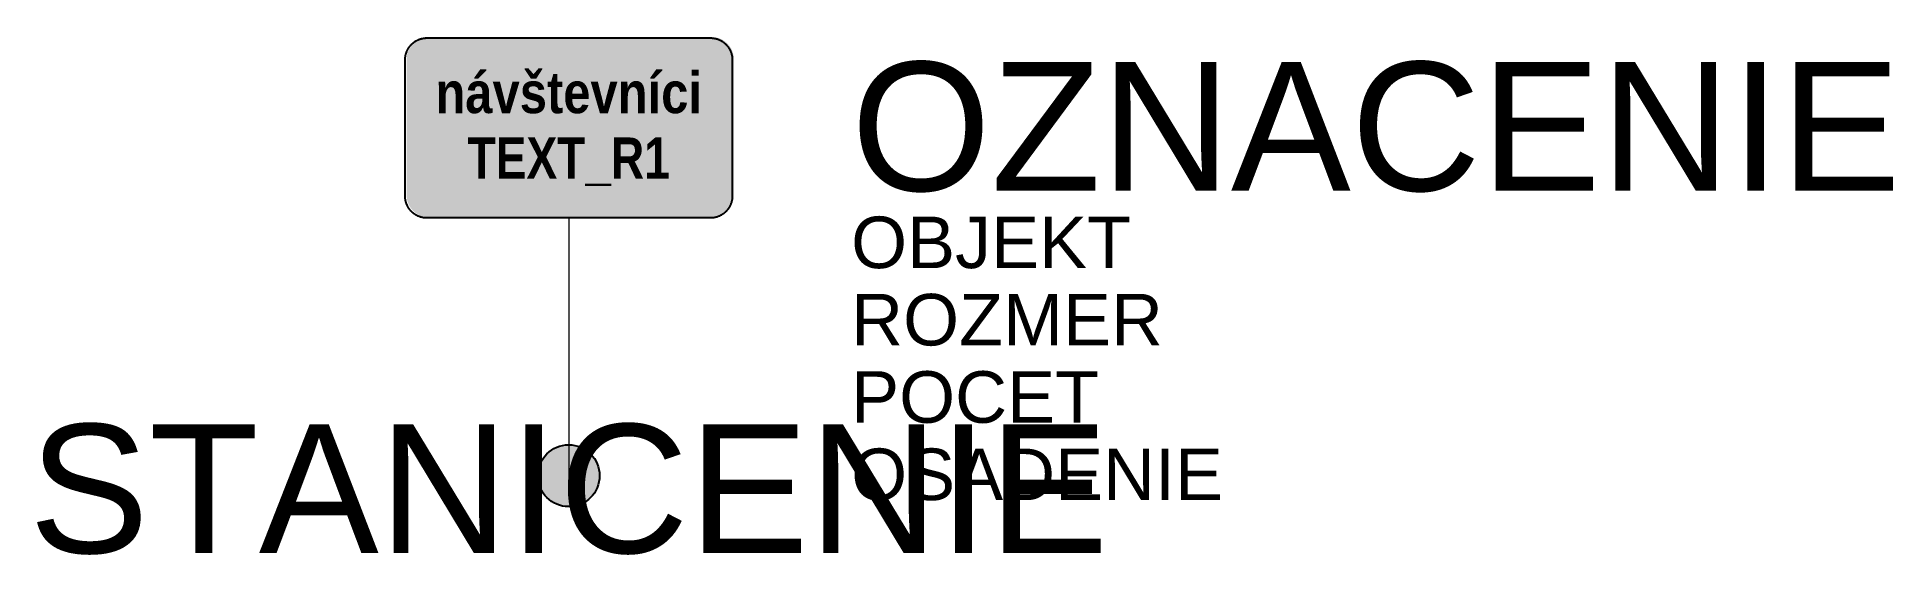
# Model space of a CAD drawing. Header units: metres. Extents: x -10.3 to 25.7, y -1.5 to 8.5.
import ezdxf
from ezdxf.enums import TextEntityAlignment as Align

# ---------------------------------------------------------------- set-up
doc = ezdxf.new("R2010")
doc.units = ezdxf.units.M
doc.layers.get('Defpoints').update_dxf_attribs({"color": 140, "lineweight": 5})
doc.styles.add('DZ', font='arialbd.ttf')
doc.styles.get("Standard").update_dxf_attribs({"font": 'arial.ttf'})

msp = doc.modelspace()

# ---------------------------------------------------------------- hatches: boundary and pattern name
at = {"true_color": 0xf1efea}
msp.add_hatch(color=7, dxfattribs=at).paths.add_polyline_path([(-2.722, 5.016), (-2.727, 5.016), (-2.732, 5.016), (-2.737, 5.016), (-2.743, 5.016), (-2.748, 5.017), (-2.753, 5.017), (-2.758, 5.017), (-2.763, 5.018), (-2.769, 5.018), (-2.774, 5.019), (-2.779, 5.02), (-2.784, 5.02), (-2.789, 5.021), (-2.794, 5.022), (-2.799, 5.023), (-2.805, 5.024), (-2.81, 5.025), (-2.815, 5.026), (-2.82, 5.027), (-2.825, 5.029), (-2.83, 5.03), (-2.835, 5.031), (-2.84, 5.033), (-2.845, 5.034), (-2.85, 5.036), (-2.855, 5.037), (-2.859, 5.039), (-2.864, 5.041), (-2.869, 5.042), (-2.874, 5.044), (-2.879, 5.046), (-2.884, 5.048), (-2.888, 5.05), (-2.893, 5.052), (-2.898, 5.054), (-2.902, 5.056), (-2.907, 5.059), (-2.912, 5.061), (-2.916, 5.063), (-2.921, 5.066), (-2.925, 5.068), (-2.93, 5.071), (-2.934, 5.073), (-2.939, 5.076), (-2.943, 5.079), (-2.948, 5.081), (-2.952, 5.084), (-2.956, 5.087), (-2.961, 5.09), (-2.965, 5.093), (-2.969, 5.096), (-2.973, 5.099), (-2.978, 5.102), (-2.982, 5.105), (-2.986, 5.108), (-2.99, 5.112), (-2.994, 5.115), (-2.998, 5.118), (-3.002, 5.122), (-3.006, 5.125), (-3.01, 5.129), (-3.013, 5.132), (-3.017, 5.136), (-3.021, 5.14), (-3.025, 5.144), (-3.028, 5.147), (-3.032, 5.151), (-3.035, 5.155), (-3.039, 5.159), (-3.042, 5.163), (-3.046, 5.167), (-3.049, 5.171), (-3.052, 5.175), (-3.056, 5.179), (-3.059, 5.183), (-3.062, 5.187), (-3.065, 5.191), (-3.068, 5.196), (-3.071, 5.2), (-3.074, 5.204), (-3.077, 5.209), (-3.079, 5.213), (-3.082, 5.217), (-3.085, 5.222), (-3.087, 5.226), (-3.09, 5.231), (-3.093, 5.235), (-3.095, 5.24), (-3.097, 5.244), (-3.1, 5.249), (-3.102, 5.254), (-3.104, 5.258), (-3.107, 5.263), (-3.109, 5.268), (-3.111, 5.272), (-3.113, 5.277), (-3.115, 5.282), (-3.116, 5.287), (-3.118, 5.292), (-3.12, 5.296), (-3.122, 5.301), (-3.124, 5.306), (-3.125, 5.311), (-3.127, 5.316), (-3.128, 5.321), (-3.13, 5.326), (-3.131, 5.331), (-3.132, 5.336), (-3.133, 5.341), (-3.135, 5.346), (-3.136, 5.351), (-3.137, 5.356), (-3.138, 5.361), (-3.139, 5.366), (-3.14, 5.371), (-3.14, 5.377), (-3.141, 5.382), (-3.142, 5.387), (-3.142, 5.392), (-3.143, 5.397), (-3.143, 5.402), (-3.144, 5.408), (-3.144, 5.413), (-3.144, 5.418), (-3.145, 5.423), (-3.145, 5.429), (-3.145, 5.434), (-3.145, 5.439), (-3.145, 8.085), (-3.145, 8.09), (-3.145, 8.095), (-3.145, 8.101), (-3.144, 8.106), (-3.144, 8.111), (-3.144, 8.116), (-3.143, 8.122), (-3.143, 8.127), (-3.142, 8.132), (-3.142, 8.137), (-3.141, 8.142), (-3.14, 8.148), (-3.14, 8.153), (-3.139, 8.158), (-3.138, 8.163), (-3.137, 8.168), (-3.136, 8.173), (-3.135, 8.178), (-3.133, 8.183), (-3.132, 8.188), (-3.131, 8.193), (-3.13, 8.198), (-3.128, 8.203), (-3.127, 8.208), (-3.125, 8.213), (-3.124, 8.218), (-3.122, 8.223), (-3.12, 8.228), (-3.118, 8.233), (-3.116, 8.237), (-3.115, 8.242), (-3.113, 8.247), (-3.111, 8.252), (-3.109, 8.256), (-3.107, 8.261), (-3.104, 8.266), (-3.102, 8.27), (-3.1, 8.275), (-3.097, 8.28), (-3.095, 8.284), (-3.093, 8.289), (-3.09, 8.293), (-3.087, 8.298), (-3.085, 8.302), (-3.082, 8.307), (-3.079, 8.311), (-3.077, 8.315), (-3.074, 8.32), (-3.071, 8.324), (-3.068, 8.328), (-3.065, 8.333), (-3.062, 8.337), (-3.059, 8.341), (-3.056, 8.345), (-3.052, 8.349), (-3.049, 8.353), (-3.046, 8.357), (-3.042, 8.361), (-3.039, 8.365), (-3.035, 8.369), (-3.032, 8.373), (-3.028, 8.377), (-3.025, 8.381), (-3.021, 8.384), (-3.017, 8.388), (-3.013, 8.392), (-3.01, 8.395), (-3.006, 8.399), (-3.002, 8.402), (-2.998, 8.406), (-2.994, 8.409), (-2.99, 8.412), (-2.986, 8.416), (-2.982, 8.419), (-2.978, 8.422), (-2.973, 8.425), (-2.969, 8.428), (-2.965, 8.431), (-2.961, 8.434), (-2.956, 8.437), (-2.952, 8.44), (-2.948, 8.443), (-2.943, 8.446), (-2.939, 8.448), (-2.934, 8.451), (-2.93, 8.453), (-2.925, 8.456), (-2.921, 8.458), (-2.916, 8.461), (-2.912, 8.463), (-2.907, 8.465), (-2.902, 8.468), (-2.898, 8.47), (-2.893, 8.472), (-2.888, 8.474), (-2.884, 8.476), (-2.879, 8.478), (-2.874, 8.48), (-2.869, 8.482), (-2.864, 8.484), (-2.859, 8.485), (-2.855, 8.487), (-2.85, 8.489), (-2.845, 8.49), (-2.84, 8.491), (-2.835, 8.493), (-2.83, 8.494), (-2.825, 8.496), (-2.82, 8.497), (-2.815, 8.498), (-2.81, 8.499), (-2.805, 8.5), (-2.799, 8.501), (-2.794, 8.502), (-2.789, 8.503), (-2.784, 8.504), (-2.779, 8.504), (-2.774, 8.505), (-2.769, 8.506), (-2.763, 8.506), (-2.758, 8.507), (-2.753, 8.507), (-2.748, 8.507), (-2.743, 8.508), (-2.737, 8.508), (-2.732, 8.508), (-2.727, 8.508), (-2.722, 8.508), (2.782, 8.508), (2.787, 8.508), (2.792, 8.508), (2.798, 8.508), (2.803, 8.508), (2.808, 8.507), (2.813, 8.507), (2.818, 8.507), (2.824, 8.506), (2.829, 8.506), (2.834, 8.505), (2.839, 8.504), (2.844, 8.504), (2.849, 8.503), (2.855, 8.502), (2.86, 8.501), (2.865, 8.5), (2.87, 8.499), (2.875, 8.498), (2.88, 8.497), (2.885, 8.496), (2.89, 8.494), (2.895, 8.493), (2.9, 8.491), (2.905, 8.49), (2.91, 8.489), (2.915, 8.487), (2.92, 8.485), (2.924, 8.484), (2.929, 8.482), (2.934, 8.48), (2.939, 8.478), (2.944, 8.476), (2.949, 8.474), (2.953, 8.472), (2.958, 8.47), (2.963, 8.468), (2.967, 8.465), (2.972, 8.463), (2.977, 8.461), (2.981, 8.458), (2.986, 8.456), (2.99, 8.453), (2.995, 8.451), (2.999, 8.448), (3.004, 8.446), (3.008, 8.443), (3.012, 8.44), (3.017, 8.437), (3.021, 8.434), (3.025, 8.431), (3.029, 8.428), (3.034, 8.425), (3.038, 8.422), (3.042, 8.419), (3.046, 8.416), (3.05, 8.412), (3.054, 8.409), (3.058, 8.406), (3.062, 8.402), (3.066, 8.399), (3.07, 8.395), (3.074, 8.392), (3.077, 8.388), (3.081, 8.384), (3.085, 8.381), (3.088, 8.377), (3.092, 8.373), (3.096, 8.369), (3.099, 8.365), (3.102, 8.361), (3.106, 8.357), (3.109, 8.353), (3.113, 8.349), (3.116, 8.345), (3.119, 8.341), (3.122, 8.337), (3.125, 8.333), (3.128, 8.328), (3.131, 8.324), (3.134, 8.32), (3.137, 8.315), (3.14, 8.311), (3.142, 8.307), (3.145, 8.302), (3.148, 8.298), (3.15, 8.293), (3.153, 8.289), (3.155, 8.284), (3.158, 8.28), (3.16, 8.275), (3.162, 8.27), (3.165, 8.266), (3.167, 8.261), (3.169, 8.256), (3.171, 8.252), (3.173, 8.247), (3.175, 8.242), (3.177, 8.237), (3.179, 8.233), (3.18, 8.228), (3.182, 8.223), (3.184, 8.218), (3.185, 8.213), (3.187, 8.208), (3.188, 8.203), (3.19, 8.198), (3.191, 8.193), (3.192, 8.188), (3.194, 8.183), (3.195, 8.178), (3.196, 8.173), (3.197, 8.168), (3.198, 8.163), (3.199, 8.158), (3.2, 8.153), (3.2, 8.148), (3.201, 8.142), (3.202, 8.137), (3.202, 8.132), (3.203, 8.127), (3.204, 8.122), (3.204, 8.116), (3.204, 8.111), (3.205, 8.106), (3.205, 8.101), (3.205, 8.095), (3.205, 8.09), (3.205, 8.085), (3.205, 5.439), (3.205, 5.434), (3.205, 5.429), (3.205, 5.423), (3.205, 5.418), (3.204, 5.413), (3.204, 5.408), (3.204, 5.402), (3.203, 5.397), (3.202, 5.392), (3.202, 5.387), (3.201, 5.382), (3.2, 5.377), (3.2, 5.371), (3.199, 5.366), (3.198, 5.361), (3.197, 5.356), (3.196, 5.351), (3.195, 5.346), (3.194, 5.341), (3.192, 5.336), (3.191, 5.331), (3.19, 5.326), (3.188, 5.321), (3.187, 5.316), (3.185, 5.311), (3.184, 5.306), (3.182, 5.301), (3.18, 5.296), (3.179, 5.292), (3.177, 5.287), (3.175, 5.282), (3.173, 5.277), (3.171, 5.272), (3.169, 5.268), (3.167, 5.263), (3.165, 5.258), (3.162, 5.254), (3.16, 5.249), (3.158, 5.244), (3.155, 5.24), (3.153, 5.235), (3.15, 5.231), (3.148, 5.226), (3.145, 5.222), (3.142, 5.217), (3.14, 5.213), (3.137, 5.209), (3.134, 5.204), (3.131, 5.2), (3.128, 5.196), (3.125, 5.191), (3.122, 5.187), (3.119, 5.183), (3.116, 5.179), (3.113, 5.175), (3.109, 5.171), (3.106, 5.167), (3.102, 5.163), (3.099, 5.159), (3.096, 5.155), (3.092, 5.151), (3.088, 5.147), (3.085, 5.144), (3.081, 5.14), (3.077, 5.136), (3.074, 5.132), (3.07, 5.129), (3.066, 5.125), (3.062, 5.122), (3.058, 5.118), (3.054, 5.115), (3.05, 5.112), (3.046, 5.108), (3.042, 5.105), (3.038, 5.102), (3.034, 5.099), (3.029, 5.096), (3.025, 5.093), (3.021, 5.09), (3.017, 5.087), (3.012, 5.084), (3.008, 5.081), (3.004, 5.079), (2.999, 5.076), (2.995, 5.073), (2.99, 5.071), (2.986, 5.068), (2.981, 5.066), (2.977, 5.063), (2.972, 5.061), (2.967, 5.059), (2.963, 5.056), (2.958, 5.054), (2.953, 5.052), (2.949, 5.05), (2.944, 5.048), (2.939, 5.046), (2.934, 5.044), (2.929, 5.042), (2.924, 5.041), (2.92, 5.039), (2.915, 5.037), (2.91, 5.036), (2.905, 5.034), (2.9, 5.033), (2.895, 5.031), (2.89, 5.03), (2.885, 5.029), (2.88, 5.027), (2.875, 5.026), (2.87, 5.025), (2.865, 5.024), (2.86, 5.023), (2.855, 5.022), (2.849, 5.021), (2.844, 5.02), (2.839, 5.02), (2.834, 5.019), (2.829, 5.018), (2.824, 5.018), (2.818, 5.017), (2.813, 5.017), (2.808, 5.017), (2.803, 5.016), (2.798, 5.016), (2.792, 5.016), (2.787, 5.016), (2.782, 5.016)])
at = {"true_color": 0x9b9b9b}
h = msp.add_hatch(color=253, dxfattribs=at)
h.paths.add_polyline_path([(-2.752, 5.106), (-2.76, 5.106), (-2.768, 5.106), (-2.776, 5.107), (-2.784, 5.107), (-2.792, 5.108), (-2.8, 5.109), (-2.808, 5.111), (-2.816, 5.112), (-2.823, 5.114), (-2.831, 5.116), (-2.839, 5.118), (-2.846, 5.12), (-2.854, 5.122), (-2.861, 5.125), (-2.868, 5.128), (-2.875, 5.131), (-2.882, 5.134), (-2.889, 5.137), (-2.896, 5.141), (-2.903, 5.144), (-2.91, 5.148), (-2.916, 5.152), (-2.923, 5.156), (-2.929, 5.16), (-2.935, 5.164), (-2.942, 5.169), (-2.948, 5.174), (-2.954, 5.178), (-2.959, 5.183), (-2.965, 5.188), (-2.971, 5.193), (-2.976, 5.199), (-2.981, 5.204), (-2.987, 5.21), (-2.992, 5.215), (-2.997, 5.221), (-3.001, 5.227), (-3.006, 5.233), (-3.011, 5.239), (-3.015, 5.246), (-3.019, 5.252), (-3.023, 5.259), (-3.027, 5.265), (-3.031, 5.272), (-3.034, 5.279), (-3.038, 5.286), (-3.041, 5.293), (-3.044, 5.3), (-3.047, 5.307), (-3.05, 5.314), (-3.053, 5.321), (-3.055, 5.329), (-3.057, 5.336), (-3.059, 5.344), (-3.061, 5.352), (-3.063, 5.359), (-3.064, 5.367), (-3.066, 5.375), (-3.067, 5.383), (-3.068, 5.391), (-3.068, 5.399), (-3.069, 5.407), (-3.069, 5.415), (-3.069, 5.423), (-3.069, 8.069), (-3.069, 8.077), (-3.069, 8.085), (-3.068, 8.094), (-3.068, 8.102), (-3.067, 8.11), (-3.066, 8.117), (-3.064, 8.125), (-3.063, 8.133), (-3.061, 8.141), (-3.059, 8.149), (-3.057, 8.156), (-3.055, 8.164), (-3.053, 8.171), (-3.05, 8.178), (-3.047, 8.186), (-3.044, 8.193), (-3.041, 8.2), (-3.038, 8.207), (-3.034, 8.214), (-3.031, 8.22), (-3.027, 8.227), (-3.023, 8.234), (-3.019, 8.24), (-3.015, 8.247), (-3.011, 8.253), (-3.006, 8.259), (-3.001, 8.265), (-2.997, 8.271), (-2.992, 8.277), (-2.987, 8.283), (-2.981, 8.288), (-2.976, 8.294), (-2.971, 8.299), (-2.965, 8.304), (-2.959, 8.309), (-2.954, 8.314), (-2.948, 8.319), (-2.942, 8.324), (-2.935, 8.328), (-2.929, 8.332), (-2.923, 8.337), (-2.916, 8.341), (-2.91, 8.345), (-2.903, 8.348), (-2.896, 8.352), (-2.889, 8.355), (-2.882, 8.359), (-2.875, 8.362), (-2.868, 8.365), (-2.861, 8.367), (-2.854, 8.37), (-2.846, 8.372), (-2.839, 8.375), (-2.831, 8.377), (-2.823, 8.378), (-2.816, 8.38), (-2.808, 8.382), (-2.8, 8.383), (-2.792, 8.384), (-2.784, 8.385), (-2.776, 8.386), (-2.768, 8.386), (-2.76, 8.387), (-2.752, 8.387), (2.752, 8.387), (2.76, 8.387), (2.768, 8.386), (2.776, 8.386), (2.784, 8.385), (2.792, 8.384), (2.8, 8.383), (2.808, 8.382), (2.816, 8.38), (2.823, 8.378), (2.831, 8.377), (2.839, 8.375), (2.846, 8.372), (2.853, 8.37), (2.861, 8.367), (2.868, 8.365), (2.875, 8.362), (2.882, 8.359), (2.889, 8.355), (2.896, 8.352), (2.903, 8.348), (2.91, 8.345), (2.916, 8.341), (2.923, 8.337), (2.929, 8.332), (2.935, 8.328), (2.942, 8.324), (2.948, 8.319), (2.954, 8.314), (2.959, 8.309), (2.965, 8.304), (2.971, 8.299), (2.976, 8.294), (2.981, 8.288), (2.987, 8.283), (2.992, 8.277), (2.997, 8.271), (3.001, 8.265), (3.006, 8.259), (3.011, 8.253), (3.015, 8.247), (3.019, 8.24), (3.023, 8.234), (3.027, 8.227), (3.031, 8.22), (3.034, 8.214), (3.038, 8.207), (3.041, 8.2), (3.044, 8.193), (3.047, 8.186), (3.05, 8.178), (3.052, 8.171), (3.055, 8.164), (3.057, 8.156), (3.059, 8.149), (3.061, 8.141), (3.063, 8.133), (3.064, 8.125), (3.066, 8.117), (3.067, 8.11), (3.068, 8.102), (3.068, 8.094), (3.069, 8.085), (3.069, 8.077), (3.069, 8.069), (3.069, 5.423), (3.069, 5.415), (3.069, 5.407), (3.068, 5.399), (3.068, 5.391), (3.067, 5.383), (3.066, 5.375), (3.064, 5.367), (3.063, 5.359), (3.061, 5.352), (3.059, 5.344), (3.057, 5.336), (3.055, 5.329), (3.052, 5.321), (3.05, 5.314), (3.047, 5.307), (3.044, 5.3), (3.041, 5.293), (3.038, 5.286), (3.034, 5.279), (3.031, 5.272), (3.027, 5.265), (3.023, 5.259), (3.019, 5.252), (3.015, 5.246), (3.011, 5.239), (3.006, 5.233), (3.001, 5.227), (2.997, 5.221), (2.992, 5.215), (2.987, 5.21), (2.981, 5.204), (2.976, 5.199), (2.971, 5.193), (2.965, 5.188), (2.959, 5.183), (2.954, 5.178), (2.948, 5.174), (2.942, 5.169), (2.935, 5.164), (2.929, 5.16), (2.923, 5.156), (2.916, 5.152), (2.91, 5.148), (2.903, 5.144), (2.896, 5.141), (2.889, 5.137), (2.882, 5.134), (2.875, 5.131), (2.868, 5.128), (2.861, 5.125), (2.853, 5.122), (2.846, 5.12), (2.839, 5.118), (2.831, 5.116), (2.823, 5.114), (2.816, 5.112), (2.808, 5.111), (2.8, 5.109), (2.792, 5.108), (2.784, 5.107), (2.776, 5.107), (2.768, 5.106), (2.76, 5.106), (2.752, 5.106)])
h.paths.add_polyline_path([(-2.752, 5.265), (-2.756, 5.265), (-2.76, 5.265), (-2.764, 5.265), (-2.768, 5.265), (-2.772, 5.266), (-2.776, 5.266), (-2.78, 5.267), (-2.784, 5.268), (-2.788, 5.269), (-2.791, 5.27), (-2.795, 5.271), (-2.799, 5.272), (-2.803, 5.273), (-2.806, 5.274), (-2.81, 5.276), (-2.813, 5.277), (-2.817, 5.279), (-2.82, 5.28), (-2.824, 5.282), (-2.827, 5.284), (-2.831, 5.286), (-2.834, 5.288), (-2.837, 5.29), (-2.84, 5.292), (-2.844, 5.294), (-2.847, 5.296), (-2.85, 5.298), (-2.853, 5.301), (-2.856, 5.303), (-2.858, 5.306), (-2.861, 5.308), (-2.864, 5.311), (-2.867, 5.314), (-2.869, 5.317), (-2.872, 5.319), (-2.874, 5.322), (-2.877, 5.325), (-2.879, 5.328), (-2.881, 5.331), (-2.883, 5.335), (-2.885, 5.338), (-2.887, 5.341), (-2.889, 5.344), (-2.891, 5.348), (-2.893, 5.351), (-2.895, 5.354), (-2.896, 5.358), (-2.898, 5.361), (-2.899, 5.365), (-2.901, 5.369), (-2.902, 5.372), (-2.903, 5.376), (-2.904, 5.38), (-2.905, 5.384), (-2.906, 5.387), (-2.907, 5.391), (-2.908, 5.395), (-2.909, 5.399), (-2.909, 5.403), (-2.91, 5.407), (-2.91, 5.411), (-2.91, 5.415), (-2.91, 5.419), (-2.91, 5.423), (-2.91, 8.069), (-2.91, 8.073), (-2.91, 8.077), (-2.91, 8.081), (-2.91, 8.085), (-2.909, 8.089), (-2.909, 8.093), (-2.908, 8.097), (-2.907, 8.101), (-2.906, 8.105), (-2.905, 8.109), (-2.904, 8.113), (-2.903, 8.116), (-2.902, 8.12), (-2.901, 8.124), (-2.899, 8.127), (-2.898, 8.131), (-2.896, 8.134), (-2.895, 8.138), (-2.893, 8.141), (-2.891, 8.145), (-2.889, 8.148), (-2.887, 8.151), (-2.885, 8.155), (-2.883, 8.158), (-2.881, 8.161), (-2.879, 8.164), (-2.877, 8.167), (-2.874, 8.17), (-2.872, 8.173), (-2.869, 8.176), (-2.867, 8.179), (-2.864, 8.181), (-2.861, 8.184), (-2.858, 8.187), (-2.856, 8.189), (-2.853, 8.192), (-2.85, 8.194), (-2.847, 8.196), (-2.844, 8.199), (-2.84, 8.201), (-2.837, 8.203), (-2.834, 8.205), (-2.831, 8.207), (-2.827, 8.209), (-2.824, 8.211), (-2.82, 8.212), (-2.817, 8.214), (-2.813, 8.215), (-2.81, 8.217), (-2.806, 8.218), (-2.803, 8.22), (-2.799, 8.221), (-2.795, 8.222), (-2.791, 8.223), (-2.788, 8.224), (-2.784, 8.225), (-2.78, 8.225), (-2.776, 8.226), (-2.772, 8.227), (-2.768, 8.227), (-2.764, 8.227), (-2.76, 8.228), (-2.756, 8.228), (-2.752, 8.228), (2.752, 8.228), (2.756, 8.228), (2.76, 8.228), (2.764, 8.227), (2.768, 8.227), (2.772, 8.227), (2.776, 8.226), (2.78, 8.225), (2.784, 8.225), (2.787, 8.224), (2.791, 8.223), (2.795, 8.222), (2.799, 8.221), (2.803, 8.22), (2.806, 8.218), (2.81, 8.217), (2.813, 8.215), (2.817, 8.214), (2.82, 8.212), (2.824, 8.211), (2.827, 8.209), (2.831, 8.207), (2.834, 8.205), (2.837, 8.203), (2.84, 8.201), (2.844, 8.199), (2.847, 8.196), (2.85, 8.194), (2.853, 8.192), (2.856, 8.189), (2.858, 8.187), (2.861, 8.184), (2.864, 8.181), (2.867, 8.179), (2.869, 8.176), (2.872, 8.173), (2.874, 8.17), (2.877, 8.167), (2.879, 8.164), (2.881, 8.161), (2.883, 8.158), (2.885, 8.155), (2.887, 8.151), (2.889, 8.148), (2.891, 8.145), (2.893, 8.141), (2.895, 8.138), (2.896, 8.134), (2.898, 8.131), (2.899, 8.127), (2.901, 8.124), (2.902, 8.12), (2.903, 8.116), (2.904, 8.113), (2.905, 8.109), (2.906, 8.105), (2.907, 8.101), (2.908, 8.097), (2.909, 8.093), (2.909, 8.089), (2.91, 8.085), (2.91, 8.081), (2.91, 8.077), (2.91, 8.073), (2.91, 8.069), (2.91, 5.423), (2.91, 5.419), (2.91, 5.415), (2.91, 5.411), (2.91, 5.407), (2.909, 5.403), (2.909, 5.399), (2.908, 5.395), (2.907, 5.391), (2.906, 5.387), (2.905, 5.384), (2.904, 5.38), (2.903, 5.376), (2.902, 5.372), (2.901, 5.369), (2.899, 5.365), (2.898, 5.361), (2.896, 5.358), (2.895, 5.354), (2.893, 5.351), (2.891, 5.348), (2.889, 5.344), (2.887, 5.341), (2.885, 5.338), (2.883, 5.335), (2.881, 5.331), (2.879, 5.328), (2.877, 5.325), (2.874, 5.322), (2.872, 5.319), (2.869, 5.317), (2.867, 5.314), (2.864, 5.311), (2.861, 5.308), (2.858, 5.306), (2.856, 5.303), (2.853, 5.301), (2.85, 5.298), (2.847, 5.296), (2.844, 5.294), (2.84, 5.292), (2.837, 5.29), (2.834, 5.288), (2.831, 5.286), (2.827, 5.284), (2.824, 5.282), (2.82, 5.28), (2.817, 5.279), (2.813, 5.277), (2.81, 5.276), (2.806, 5.274), (2.803, 5.273), (2.799, 5.272), (2.795, 5.271), (2.791, 5.27), (2.787, 5.269), (2.784, 5.268), (2.78, 5.267), (2.776, 5.266), (2.772, 5.266), (2.768, 5.265), (2.764, 5.265), (2.76, 5.265), (2.756, 5.265), (2.752, 5.265)], flags=16)
h = msp.add_hatch(color=0)
h.dxf.hatch_style = 1
h.paths.add_polyline_path([(0.6, 0, 1), (-0.6, 0, 1)])

# ---------------------------------------------------------------- linework, layer by layer
at = {"lineweight": 9}
msp.add_line((0, 5), (0, 2.5), dxfattribs=at)
at = {"color": 0, "lineweight": 9}
msp.add_line((0, 2.5), (0, 0), dxfattribs=at)
at = {"color": 7, "true_color": 0xf1efea}
msp.add_lwpolyline([(-2.752, 5), (-2.757, 5), (-2.762, 5), (-2.767, 5), (-2.773, 5), (-2.778, 5.001), (-2.783, 5.001), (-2.788, 5.002), (-2.793, 5.002), (-2.799, 5.003), (-2.804, 5.003), (-2.809, 5.004), (-2.814, 5.005), (-2.819, 5.005), (-2.824, 5.006), (-2.83, 5.007), (-2.835, 5.008), (-2.84, 5.009), (-2.845, 5.01), (-2.85, 5.012), (-2.855, 5.013), (-2.86, 5.014), (-2.865, 5.015), (-2.87, 5.017), (-2.875, 5.018), (-2.88, 5.02), (-2.885, 5.021), (-2.89, 5.023), (-2.894, 5.025), (-2.899, 5.027), (-2.904, 5.028), (-2.909, 5.03), (-2.914, 5.032), (-2.918, 5.034), (-2.923, 5.036), (-2.928, 5.038), (-2.933, 5.041), (-2.937, 5.043), (-2.942, 5.045), (-2.946, 5.047), (-2.951, 5.05), (-2.956, 5.052), (-2.96, 5.055), (-2.965, 5.057), (-2.969, 5.06), (-2.973, 5.063), (-2.978, 5.065), (-2.982, 5.068), (-2.987, 5.071), (-2.991, 5.074), (-2.995, 5.077), (-2.999, 5.08), (-3.004, 5.083), (-3.008, 5.086), (-3.012, 5.089), (-3.016, 5.093), (-3.02, 5.096), (-3.024, 5.099), (-3.028, 5.103), (-3.032, 5.106), (-3.036, 5.109), (-3.04, 5.113), (-3.044, 5.117), (-3.047, 5.12), (-3.051, 5.124), (-3.055, 5.128), (-3.058, 5.131), (-3.062, 5.135), (-3.065, 5.139), (-3.069, 5.143), (-3.072, 5.147), (-3.076, 5.151), (-3.079, 5.155), (-3.082, 5.159), (-3.086, 5.163), (-3.089, 5.167), (-3.092, 5.171), (-3.095, 5.176), (-3.098, 5.18), (-3.101, 5.184), (-3.104, 5.188), (-3.107, 5.193), (-3.109, 5.197), (-3.112, 5.201), (-3.115, 5.206), (-3.118, 5.21), (-3.12, 5.215), (-3.123, 5.219), (-3.125, 5.224), (-3.128, 5.229), (-3.13, 5.233), (-3.132, 5.238), (-3.134, 5.242), (-3.137, 5.247), (-3.139, 5.252), (-3.141, 5.256), (-3.143, 5.261), (-3.145, 5.266), (-3.147, 5.271), (-3.148, 5.276), (-3.15, 5.281), (-3.152, 5.285), (-3.154, 5.29), (-3.155, 5.295), (-3.157, 5.3), (-3.158, 5.305), (-3.16, 5.31), (-3.161, 5.315), (-3.162, 5.32), (-3.164, 5.325), (-3.165, 5.33), (-3.166, 5.335), (-3.167, 5.34), (-3.168, 5.345), (-3.169, 5.351), (-3.17, 5.356), (-3.17, 5.361), (-3.171, 5.366), (-3.172, 5.371), (-3.172, 5.376), (-3.173, 5.381), (-3.173, 5.387), (-3.174, 5.392), (-3.174, 5.397), (-3.174, 5.402), (-3.175, 5.408), (-3.175, 5.413), (-3.175, 5.418), (-3.175, 5.423), (-3.175, 8.069), (-3.175, 8.074), (-3.175, 8.08), (-3.175, 8.085), (-3.174, 8.09), (-3.174, 8.095), (-3.174, 8.101), (-3.173, 8.106), (-3.173, 8.111), (-3.172, 8.116), (-3.172, 8.121), (-3.171, 8.126), (-3.17, 8.132), (-3.17, 8.137), (-3.169, 8.142), (-3.168, 8.147), (-3.167, 8.152), (-3.166, 8.157), (-3.165, 8.162), (-3.164, 8.167), (-3.162, 8.172), (-3.161, 8.177), (-3.16, 8.182), (-3.158, 8.187), (-3.157, 8.192), (-3.155, 8.197), (-3.154, 8.202), (-3.152, 8.207), (-3.15, 8.212), (-3.148, 8.217), (-3.147, 8.222), (-3.145, 8.226), (-3.143, 8.231), (-3.141, 8.236), (-3.139, 8.241), (-3.137, 8.245), (-3.134, 8.25), (-3.132, 8.255), (-3.13, 8.259), (-3.128, 8.264), (-3.125, 8.268), (-3.123, 8.273), (-3.12, 8.278), (-3.118, 8.282), (-3.115, 8.286), (-3.112, 8.291), (-3.109, 8.295), (-3.107, 8.3), (-3.104, 8.304), (-3.101, 8.308), (-3.098, 8.313), (-3.095, 8.317), (-3.092, 8.321), (-3.089, 8.325), (-3.086, 8.329), (-3.082, 8.333), (-3.079, 8.337), (-3.076, 8.341), (-3.072, 8.345), (-3.069, 8.349), (-3.065, 8.353), (-3.062, 8.357), (-3.058, 8.361), (-3.055, 8.365), (-3.051, 8.368), (-3.047, 8.372), (-3.044, 8.376), (-3.04, 8.379), (-3.036, 8.383), (-3.032, 8.386), (-3.028, 8.39), (-3.024, 8.393), (-3.02, 8.397), (-3.016, 8.4), (-3.012, 8.403), (-3.008, 8.406), (-3.004, 8.409), (-2.999, 8.412), (-2.995, 8.415), (-2.991, 8.418), (-2.987, 8.421), (-2.982, 8.424), (-2.978, 8.427), (-2.973, 8.43), (-2.969, 8.432), (-2.965, 8.435), (-2.96, 8.438), (-2.956, 8.44), (-2.951, 8.443), (-2.946, 8.445), (-2.942, 8.447), (-2.937, 8.45), (-2.933, 8.452), (-2.928, 8.454), (-2.923, 8.456), (-2.918, 8.458), (-2.914, 8.46), (-2.909, 8.462), (-2.904, 8.464), (-2.899, 8.466), (-2.894, 8.468), (-2.89, 8.469), (-2.885, 8.471), (-2.88, 8.473), (-2.875, 8.474), (-2.87, 8.476), (-2.865, 8.477), (-2.86, 8.478), (-2.855, 8.48), (-2.85, 8.481), (-2.845, 8.482), (-2.84, 8.483), (-2.835, 8.484), (-2.83, 8.485), (-2.824, 8.486), (-2.819, 8.487), (-2.814, 8.488), (-2.809, 8.489), (-2.804, 8.489), (-2.799, 8.49), (-2.793, 8.49), (-2.788, 8.491), (-2.783, 8.491), (-2.778, 8.492), (-2.773, 8.492), (-2.767, 8.492), (-2.762, 8.492), (-2.757, 8.492), (-2.752, 8.492), (2.752, 8.493), (2.757, 8.492), (2.762, 8.492), (2.767, 8.492), (2.773, 8.492), (2.778, 8.492), (2.783, 8.491), (2.788, 8.491), (2.793, 8.49), (2.799, 8.49), (2.804, 8.489), (2.809, 8.489), (2.814, 8.488), (2.819, 8.487), (2.824, 8.486), (2.83, 8.485), (2.835, 8.484), (2.84, 8.483), (2.845, 8.482), (2.85, 8.481), (2.855, 8.48), (2.86, 8.478), (2.865, 8.477), (2.87, 8.476), (2.875, 8.474), (2.88, 8.473), (2.885, 8.471), (2.89, 8.469), (2.894, 8.468), (2.899, 8.466), (2.904, 8.464), (2.909, 8.462), (2.914, 8.46), (2.918, 8.458), (2.923, 8.456), (2.928, 8.454), (2.933, 8.452), (2.937, 8.45), (2.942, 8.447), (2.946, 8.445), (2.951, 8.443), (2.956, 8.44), (2.96, 8.438), (2.965, 8.435), (2.969, 8.432), (2.973, 8.43), (2.978, 8.427), (2.982, 8.424), (2.987, 8.421), (2.991, 8.418), (2.995, 8.415), (2.999, 8.412), (3.003, 8.409), (3.008, 8.406), (3.012, 8.403), (3.016, 8.4), (3.02, 8.397), (3.024, 8.393), (3.028, 8.39), (3.032, 8.386), (3.036, 8.383), (3.04, 8.379), (3.043, 8.376), (3.047, 8.372), (3.051, 8.368), (3.055, 8.365), (3.058, 8.361), (3.062, 8.357), (3.065, 8.353), (3.069, 8.349), (3.072, 8.345), (3.076, 8.341), (3.079, 8.337), (3.082, 8.333), (3.086, 8.329), (3.089, 8.325), (3.092, 8.321), (3.095, 8.317), (3.098, 8.313), (3.101, 8.308), (3.104, 8.304), (3.107, 8.3), (3.109, 8.295), (3.112, 8.291), (3.115, 8.286), (3.118, 8.282), (3.12, 8.278), (3.123, 8.273), (3.125, 8.268), (3.128, 8.264), (3.13, 8.259), (3.132, 8.255), (3.134, 8.25), (3.137, 8.245), (3.139, 8.241), (3.141, 8.236), (3.143, 8.231), (3.145, 8.226), (3.147, 8.222), (3.148, 8.217), (3.15, 8.212), (3.152, 8.207), (3.154, 8.202), (3.155, 8.197), (3.157, 8.192), (3.158, 8.187), (3.16, 8.182), (3.161, 8.177), (3.162, 8.172), (3.163, 8.167), (3.165, 8.162), (3.166, 8.157), (3.167, 8.152), (3.168, 8.147), (3.169, 8.142), (3.17, 8.137), (3.17, 8.132), (3.171, 8.126), (3.172, 8.121), (3.172, 8.116), (3.173, 8.111), (3.173, 8.106), (3.174, 8.101), (3.174, 8.095), (3.174, 8.09), (3.175, 8.085), (3.175, 8.08), (3.175, 8.074), (3.175, 8.069), (3.175, 5.423), (3.175, 5.418), (3.175, 5.413), (3.175, 5.408), (3.174, 5.402), (3.174, 5.397), (3.174, 5.392), (3.173, 5.387), (3.173, 5.381), (3.172, 5.376), (3.172, 5.371), (3.171, 5.366), (3.17, 5.361), (3.17, 5.356), (3.169, 5.351), (3.168, 5.345), (3.167, 5.34), (3.166, 5.335), (3.165, 5.33), (3.163, 5.325), (3.162, 5.32), (3.161, 5.315), (3.16, 5.31), (3.158, 5.305), (3.157, 5.3), (3.155, 5.295), (3.154, 5.29), (3.152, 5.285), (3.15, 5.281), (3.148, 5.276), (3.147, 5.271), (3.145, 5.266), (3.143, 5.261), (3.141, 5.256), (3.139, 5.252), (3.137, 5.247), (3.134, 5.242), (3.132, 5.238), (3.13, 5.233), (3.128, 5.229), (3.125, 5.224), (3.123, 5.219), (3.12, 5.215), (3.118, 5.21), (3.115, 5.206), (3.112, 5.201), (3.109, 5.197), (3.107, 5.193), (3.104, 5.188), (3.101, 5.184), (3.098, 5.18), (3.095, 5.176), (3.092, 5.171), (3.089, 5.167), (3.086, 5.163), (3.082, 5.159), (3.079, 5.155), (3.076, 5.151), (3.072, 5.147), (3.069, 5.143), (3.065, 5.139), (3.062, 5.135), (3.058, 5.131), (3.055, 5.128), (3.051, 5.124), (3.047, 5.12), (3.043, 5.117), (3.04, 5.113), (3.036, 5.109), (3.032, 5.106), (3.028, 5.103), (3.024, 5.099), (3.02, 5.096), (3.016, 5.093), (3.012, 5.089), (3.008, 5.086), (3.003, 5.083), (2.999, 5.08), (2.995, 5.077), (2.991, 5.074), (2.987, 5.071), (2.982, 5.068), (2.978, 5.065), (2.973, 5.063), (2.969, 5.06), (2.965, 5.057), (2.96, 5.055), (2.956, 5.052), (2.951, 5.05), (2.946, 5.047), (2.942, 5.045), (2.937, 5.043), (2.933, 5.041), (2.928, 5.038), (2.923, 5.036), (2.918, 5.034), (2.914, 5.032), (2.909, 5.03), (2.904, 5.028), (2.899, 5.027), (2.894, 5.025), (2.89, 5.023), (2.885, 5.021), (2.88, 5.02), (2.875, 5.018), (2.87, 5.017), (2.865, 5.015), (2.86, 5.014), (2.855, 5.013), (2.85, 5.012), (2.845, 5.01), (2.84, 5.009), (2.835, 5.008), (2.83, 5.007), (2.824, 5.006), (2.819, 5.005), (2.814, 5.005), (2.809, 5.004), (2.804, 5.003), (2.799, 5.003), (2.793, 5.002), (2.788, 5.002), (2.783, 5.001), (2.778, 5.001), (2.773, 5), (2.767, 5), (2.762, 5), (2.757, 5), (2.752, 5), (-2.752, 5)], dxfattribs=at)
at = {"color": 0}
msp.add_circle((0, 0), 0.6, dxfattribs=at)

# ---------------------------------------------------------------- texts
at = {"color": 253, "true_color": 0x9b9b9b, "style": 'DZ', "width": 0.85}
msp.add_text('návštevníci', height=0.8, dxfattribs=at).set_placement((0, 7.433), align=Align.MIDDLE_CENTER)
msp.add_attdef('OZNACENIE', (5.482, 5.527), '506-142LOOKVIDITELNOST', height=2.5)
at = {"color": 253, "true_color": 0x9b9b9b, "style": 'DZ', "width": 0.8}
msp.add_attdef('TEXT_R1', text='ІІІІІІІІІІІІІІІІІІІ', height=0.8, dxfattribs=at).set_placement((0, 6.162), align=Align.MIDDLE_CENTER)
msp.add_attdef('STANICENIE', text='', height=2.5).set_placement((0, 1), align=Align.TOP_CENTER)
at = {"layer": 'Defpoints'}
for tag, p, s in [('OBJEKT', (5.482, 4.027), 'Jestvujúci'), ('ROZMER', (5.482, 2.527), ''), ('POCET', (5.482, 1.027), ''), ('OSADENIE', (5.482, -0.473), '')]:
    msp.add_attdef(tag, p, s, height=1, dxfattribs=at)

doc.saveas('drawing.dxf')
